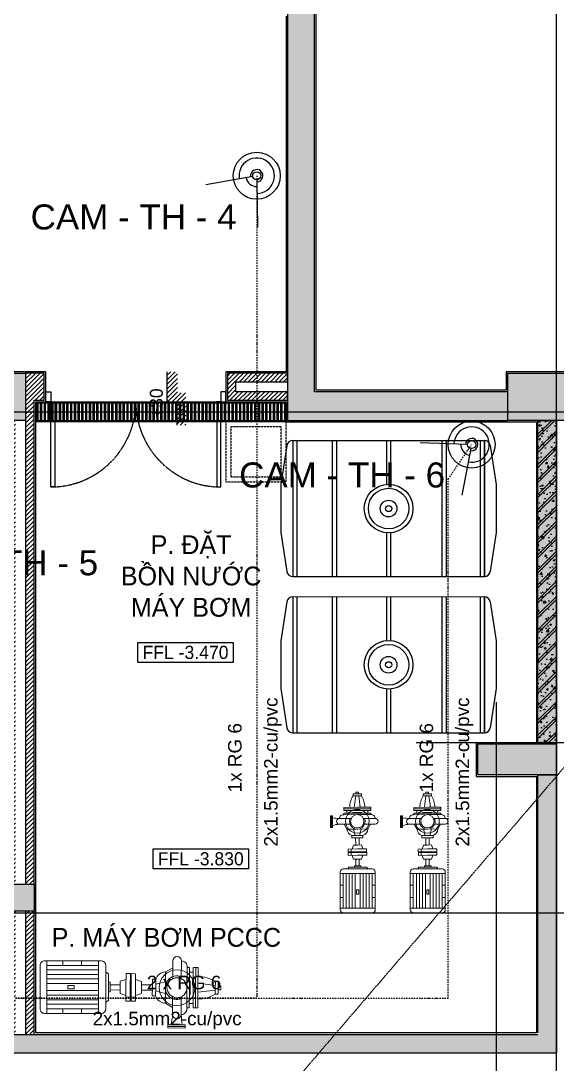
# Model space of a CAD drawing. Header units: inches. Extents: x 1721084 to 1854744, y 225101 to 488646.
# Drawn here: x 1786002 to 1791358, y 393498 to 403914 of the extents above; entities that cross this region are included whole.
import ezdxf
from ezdxf.enums import TextEntityAlignment as Align
from ezdxf.xclip import XClip

# ---------------------------------------------------------------- set-up
doc = ezdxf.new("R2010")
doc.units = ezdxf.units.IN
doc.header["$MEASUREMENT"] = 0
doc.header["$XCLIPFRAME"] = 0
doc.set_wipeout_variables(frame=1)
for name, pattern in [('DASHDOT', [25.399999999999995, 12.7, -6.349999999999998, 0, -6.349999999999998]), ('X-PL-BASE$0$X-GRID-BASE$0$CENTER2', [1.125, 0.75, -0.125, 0.125, -0.125]), ('X-PL-BASE$0$X-PL-BASE$0$DASHED', [0.75, 0.5, -0.25]), ('X-PL-BASE$0$X-PL-BASE$0$DASHEDX2', [1.5, 1, -0.5])]:
    doc.linetypes.add(name, pattern=pattern)
for name, color, linetype in [('A-ANNO-DIM 100', 252, 'Continuous'), ('CAMERA', 2, 'Continuous'), ('DUCT', 11, 'Continuous'), ('TexPCC', 142, 'Continuous'), ('X-PL-BASE$0$I-ANNO-LEVL-PLAN', 250, 'Continuous'), ('X-PL-BASE$0$X-COLUM-BASE$0$A-FLOR-COLS-CONC', 250, 'Continuous'), ('X-PL-BASE$0$X-COLUM-BASE$0$A-FLOR-PATT', 250, 'Continuous'), ('X-PL-BASE$0$X-GRID-BASE$0$A-GRID', 250, 'X-PL-BASE$0$X-GRID-BASE$0$CENTER2'), ('X-PL-BASE$0$X-PL-BASE$0$A-ANNO-COTE', 250, 'Continuous'), ('X-PL-BASE$0$X-PL-BASE$0$A-ANNO-RNAM', 250, 'Continuous'), ('X-PL-BASE$0$X-PL-BASE$0$A-FLOR', 250, 'Continuous'), ('X-PL-BASE$0$X-PL-BASE$0$A-FLOR-COLS-CONC', 250, 'Continuous'), ('X-PL-BASE$0$X-PL-BASE$0$A-FLOR-DOOR', 250, 'Continuous'), ('X-PL-BASE$0$X-PL-BASE$0$A-FLOR-PATT', 250, 'Continuous'), ('X-PL-BASE$0$X-PL-BASE$0$A-FLOR-VOID', 250, 'X-PL-BASE$0$X-PL-BASE$0$DASHEDX2'), ('X-PL-BASE$0$X-PL-BASE$0$A-FLOR-WALL', 250, 'Continuous'), ('X-PL-BASE$0$X-PL-BASE$0$A-FLOR-WALL-FNSH', 250, 'Continuous'), ('X-PL-BASE$0$X-PL-BASE$0$A-FURN-EQPM', 250, 'Continuous'), ('X-PL-BASE$0$X-PL-BASE$0$A-XREF', 250, 'Continuous'), ('X-PL-BASE$0$X-PL-BASE$0$CGXD', 250, 'Continuous'), ('X-PL-BASE$0$X-PL-BASE$0$I-ANNO-LEVL-PLAN', 250, 'Continuous')]:
    doc.layers.add(name, color=color, linetype=linetype)
doc.styles.add('ARIAL', font='arial.ttf')
doc.styles.add('HDUNGARC', font='vn_vni.shx')
doc.styles.add('X-PL-BASE$0$SYMBTEXT', font='VAVON_.TTF')
doc.styles.add('X-PL-BASE$0$X-PL-BASE$0$ARIAL', font='arial.ttf')
doc.styles.add('X-PL-BASE$0$X-PL-BASE$0$HDUNGARC', font='vn_vni.shx')
doc.styles.add('X-PL-BASE$0$X-PL-BASE$0$SYMBTEXT', font='VAVON_.TTF')

# ---------------------------------------------------------------- blocks, each defined once
blk = doc.blocks.new('X-PL-BASE$0$IDEN-ELEV-PLAN')
blk.add_wipeout([(-6.333333333333286, -1.3333333333339823), (-6.333333333333286, 1.333333333332675), (6.333333333333385, 1.3333333333336412), (6.333333333333385, -1.3333333333330302)])
blk.add_lwpolyline([(-6.333333333333285, -1.333333333333981), (-6.333333333333285, 1.333333333332682), (6.33333333333337, 1.333333333333668), (6.33333333333337, -1.333333333333014)], close=True)
at = {"color": 2, "style": 'X-PL-BASE$0$SYMBTEXT'}
blk.add_attdef('EL0.000', text='', height=1.999999999999999, dxfattribs=at).set_placement((2.84e-14, -1.066e-13), align=Align.MIDDLE)
blk = doc.blocks.new('*U88')
h = blk.add_hatch()
h.set_pattern_fill('ANSI31', color=8, scale=0.3, angle=90, style=0)
h.set_pattern_definition([(135, (-7.99988500187328, -2.701742475610145), (-0.6735192090801866, -0.6735192090801864), [])])
h.paths.add_polyline_path([(8.99988500187328, 2.999991874275336), (8.999885001873167, -0.2017450536189642), (2.701737981551444, -0.2017450536190353), (2.701737981551218, -2.70174247561006), (-6.982453504313768, -2.701742475610145), (-6.982453504313768, 0), (0, 0), (0, 3.000001160833078)])
blk.add_lwpolyline([(8.99988500187328, 2.999991874275336), (0, 3.000001160833078), (0, 0), (-6.982453504313768, 0)])
at = {"style": 'X-PL-BASE$0$X-PL-BASE$0$ARIAL', "width": 0.8}
blk.add_attdef('SETDOWN', (0.5, 0.5), '', height=2.5, dxfattribs=at)
blk = doc.blocks.new('X-PL-BASE$0$X-COLUM-BASE')
at = {"layer": 'X-PL-BASE$0$X-COLUM-BASE$0$A-FLOR-PATT'}
h = blk.add_hatch(dxfattribs=at)
h.set_pattern_fill('!BTCT', color=256, scale=25, pattern_type=2)
h.set_pattern_definition([(50, (0, -15), (179.3150456501883, -15.68803374564877), [18.75, -206.25]), (355, (0, -15), (-34.68783340325, 188.0480334250029), [15, -165]), (100.4514, (14.94292, -16.307335), (144.6273454285054, 172.3598855152384), [15.9350475, -175.285528]), (46.18420000000002, (0, 35), (266.8102621564111, -41.37975358225452), [28.125, -309.375]), (96.6356, (22.23418625, 31.55167325), (233.6656763871758, 243.5294677251104), [23.902572, -262.92825]), (351.1842000000001, (0, 35), (233.6654862834068, 243.5296502313311), [22.5, -247.5]), (21, (25, 22.5), (149.2267630296154, -100.6547226663347), [18.75, -206.25]), (326, (25, 22.5), (60.82883298039543, 181.2875112617133), [15, -165]), (71.45140000000002, (37.43555825, 14.1120985), (210.0556571453725, 80.6326241774881), [15.9350475, -175.285528]), (37.50000000000001, (0, -15), (3.039963829322667, 83.22346345782788), [0, -163, 0, -167.5, 0, -165.625]), (7.499999999999999, (0, -15), (65.76738436053715, 98.60292797059006), [0, -95.5, 0, -159.25, 0, -63.125]), (327.5, (-55.75, -15), (133.4556090431022, -5.638717933594937), [0, -62.5, 0, -195, 0, -258.75]), (317.5, (-80.75000000000001, -15), (145.7965423355966, 25.02624558307943), [0, -81.25, 0, -129.5, 0, -183.75]), (45, (0, -15), (-75.13009550107068, 75.13009550107068), []), (45, (0, 15.625), (-75.13009550107068, 75.13009550107068), [])])
h.paths.add_polyline_path([(385.0000000000147, 10964.99999999972), (385.0000000000147, 11334.99999999992), (15.00000000001461, 11334.99999999992), (15.00000000001461, 10964.99999999972)])
h.paths.add_polyline_path([(585.0000000000146, 5464.999999999593), (584.999919626765, 5934.999999999593), (14.99991962676503, 5934.999999999593), (15.00000000001455, 5464.999999999593)])
h.paths.add_polyline_path([(8214.999919626825, 5935.000000001644), (8214.999919626825, 5465.000000001644), (8784.999919626825, 5465.000000001644), (8784.999919626825, 5935.000000001644)])
h.paths.add_polyline_path([(14815.06726828431, -715.0000000004075), (14815.06726828432, -985.0000000001164), (15485.06726828432, -985.0000000000616), (15485.06726828431, -715.0000000003782)])
h.paths.add_polyline_path([(15014.99999999998, 3914.999999999798), (15399.99999999998, 3914.999999999832), (15399.99991962692, 4384.999999999636), (15014.99991962696, 4384.999999999616)])
h.paths.add_polyline_path([(19915.00000000001, 684.9999999998253), (19915.00000000001, 374.633291643343), (20699.99999999997, 374.633291643343), (20699.99999999997, 684.9999999998253)])
h.paths.add_polyline_path([(22516.01960487244, 4384.999999999824), (22513.98039512721, 3914.860741018177), (22883.98039512721, 3914.930370509001), (22886.01960487244, 4385.069629490648)])
h.paths.add_polyline_path([(25115.00174704491, 6115.024596866746), (25685.00174704485, 6115.024596866744), (25685.00174704485, 6585.024596866744), (25115.00174704491, 6585.024596866744)])
h.paths.add_polyline_path([(20784.99997990658, 10115.00000020512), (20785.00002009302, 10785.03046387434), (20215.00002009342, 10785.03046387434), (20214.99997990698, 10115.00000020512)])
h.paths.add_polyline_path([(4264.999919626794, 11634.54807101228), (4264.999919626794, 11215.34552865359), (4734.999919626794, 11215.34552865359), (4734.999919626795, 11634.54807101228)])
h.paths.add_polyline_path([(8414.996436279891, 10964.3381567663), (8784.996436279836, 10964.33815676632), (8784.989308839444, 11384.63675622747), (8414.989308839393, 11384.63675622747)])
h.paths.add_polyline_path([(15014.99999997836, 10524.99999987148), (15585.00000000885, 10524.99999987147), (15584.99999999154, 11094.72734024336), (15014.99999996104, 11094.72734024338)])
h.paths.add_polyline_path([(25115.00174704491, 9915.024596866104), (25685.00174704485, 9915.024596866104), (25685.00174704486, 10385.0245968661), (25115.00174704491, 10385.0245968661)])
h.paths.add_polyline_path([(20214.99997990689, 3914.999999999825), (20784.99997990689, 3914.999999999826), (20785.00002009352, 4384.999999999824), (20215.00002009352, 4384.999999999824)])
h.paths.add_polyline_path([(8415.000000000016, -985.0000000002176), (8785.00000000003, -985.0000000002043), (8785.00000000003, -614.9999999568681), (8415.000000000027, -614.9999999568681)])
h.paths.add_polyline_path([(4264.999919626759, -985.0000000001164), (4734.999919626761, -985.0000000002547), (4735.000000000133, -615.0000000005311), (4265.000000000132, -615.0000000003928)])
at = {"layer": 'X-PL-BASE$0$X-COLUM-BASE$0$A-FLOR-COLS-CONC'}
for points in [[(15014.99991962696, 4384.999999999615), (15399.99991962692, 4384.999999999627), (15399.99999999998, 3914.999999999839), (15014.99999999998, 3914.999999999812)], [(20215.00002009352, 4384.999999999826), (20785.00002009352, 4384.999999999826), (20784.99997990689, 3914.999999999826), (20214.99997990689, 3914.999999999826)], [(19915, 685.0000000000258), (20699.99999918885, 685.0000000000258), (20699.99999918885, 374.633291643343), (19915, 374.633291643343)], [(15485.06726828431, -715.0000000003789), (15485.06726828432, -985.0000000000592), (14815.06726828432, -985.0000000001152), (14815.06726828431, -715.0000000004068)]]:
    blk.add_lwpolyline(points, close=True, dxfattribs=at)
blk = doc.blocks.new('X-PL-BASE$0$X-GRID-BASE')
at = {"layer": 'X-PL-BASE$0$X-GRID-BASE$0$A-GRID', "ltscale": 8}
for p, q in [((20700.00000000004, -5250.000000207478), (20699.99999999994, 15788.19757388748)), ((10900.00000000002, 4000.000000000156), (32399.7823056401, 4000.000000000194)), ((19300.00000000013, 700.0000000000183), (32399.7823056401, 700.0000000000412)), ((-3578.678544014041, -999.999999999818), (32399.7823056401, -999.9999999998143))]:
    blk.add_line(p, q, dxfattribs=at)
blk.add_lwpolyline([(20100.00000000021, 1100.000000000026), (20100.00000000021, -5250.000000207478), (19725.00000000019, -5250.000000207477)], dxfattribs=at)
blk = doc.blocks.new('*U73')
at = {"color": 0}
for points in [[(-1749.999999950407, 0), (-1799.999999950407, 0), (-1799.999999950407, 100.0000005913898), (-1749.999999950407, 100.0000005913898)], [(-50, 0), (0, 0), (0, 100.0000005913898), (-50, 100.0000005913898)]]:
    blk.add_lwpolyline(points, close=True, dxfattribs=at)
for points in [[(-1749.999999950407, 0), (-1709.999999950407, 0), (-1709.999999950407, -850.0000054999252), (-1749.999999950407, -850.0000054999252)], [(-50, 0), (-90, 0), (-90, -850.0000054999252), (-50, -850.0000054999252)]]:
    blk.add_lwpolyline(points, close=True)
at = {"color": 251, "linetype": 'X-PL-BASE$0$X-PL-BASE$0$DASHEDX2'}
for centre, start, end in [((-1750.000010999851, 0), 270, 0), ((-50, 0), 180, 270)]:
    blk.add_arc(centre, 850.0000054999252, start, end, dxfattribs=at)
blk = doc.blocks.new('X-PL-BASE$0$X-PL-BASE$0$MAY BOM')
at = {"linetype": 'Continuous', "lineweight": 0}
for p, q in [((175064.2314791519, 110011.1075650587), (175094.2585773897, 110011.4982432605)), ((175064.3032372147, 110005.5923190786), (175064.2314791519, 110011.1075650587)), ((175094.2944564207, 110008.7406202707), (175064.2673581839, 110008.3499420684)), ((175094.330335452, 110005.9829972809), (175064.3032372147, 110005.5923190786)), ((175094.2585773897, 110011.4982432605), (175094.330335452, 110005.9829972809)), ((175071.4375721189, 109987.8112331306), (175071.840227743, 109956.8635634187)), ((175086.314558378, 109988.0047954315), (175086.7172140019, 109957.0571257205)), ((175202.4837729908, 109980.1564745678), (175203.1482082338, 109942.4102943128)), ((175308.6133260187, 109989.9148727286), (175210.232712393, 109988.1831068544)), ((175214.7345571497, 109988.2623515435), (175215.5378388369, 109942.6283854459)), ((175305.0763030779, 109981.9623816068), (175214.8734035937, 109980.3745657009)), ((175244.6206831357, 109988.7884284927), (175244.7595295797, 109980.9006426505)), ((175276.9725691469, 109981.4676795959), (175276.833722703, 109989.3554654385)), ((175305.7407383207, 109944.2162013518), (175304.9374566349, 109989.8501674494)), ((175317.3043935497, 109944.4197530759), (175316.639958307, 109982.1659333309)), ((175046.690844622, 109975.8762473528), (175042.5583484387, 109975.8224800465)), ((175042.5583484387, 109975.8224800465), (175043.0140543706, 109940.7974217444)), ((175050.8233408048, 109975.9300146586), (175046.690844622, 109975.8762473528)), ((175046.690844622, 109975.8762473528), (175047.1465505539, 109940.8511890493)), ((175050.8233408048, 109975.9300146586), (175051.2790467369, 109940.9049563556)), ((175057.6235103156, 109968.1382340834), (175050.9258523221, 109968.0510918306)), ((175061.6534949819, 109976.0709242167), (175057.5209987988, 109976.0171569109)), ((175057.5209987988, 109976.0171569109), (175057.9767047307, 109940.9920986084)), ((175061.6534949819, 109976.0709242167), (175062.1092009138, 109941.0458659137)), ((175099.1897488158, 109968.6790463588), (175086.4724620837, 109975.8684897435)), ((175099.1897488158, 109968.6790463588), (175099.5429432306, 109941.5329108828)), ((175158.6224044457, 109966.3002133485), (175151.1839113168, 109966.2034321985)), ((175151.1839113168, 109966.2034321985), (175151.4961011247, 109942.2088658534)), ((175158.6224044457, 109966.3002133485), (175158.9345942548, 109942.3056470047)), ((175167.7138960488, 109966.4185014226), (175160.2754029197, 109966.3217202717)), ((175160.2754029197, 109966.3217202717), (175160.5875927278, 109942.3271539266)), ((175167.7138960488, 109966.4185014226), (175168.0260858569, 109942.4239350775)), ((175198.0288060289, 109965.5324125386), (175202.6881772308, 109968.5443884426)), ((175198.0288060289, 109965.5324125386), (175198.4372777879, 109942.3273691478)), ((175305.2151495219, 109974.0745957646), (175215.0122500379, 109972.4867798587)), ((175305.3539959656, 109966.1868099224), (175215.1510964819, 109964.5989940165)), ((175003.4293748087, 109943.7176084633), (175008.1546784328, 109943.7790887005)), ((175003.4740623548, 109940.2829726668), (175003.4293748087, 109943.7176084633)), ((175008.0583797028, 109951.1805034544), (175012.7836833268, 109951.2419836925)), ((175008.1993659789, 109940.3444529025), (175008.0583797028, 109951.1805034544)), ((175012.7836833268, 109951.2419836925), (175012.9246696029, 109940.4059331406)), ((175042.9123679079, 109948.6129318218), (175012.8730345506, 109944.3745466297)), ((175056.6446908578, 109928.7056881905), (175056.3254824738, 109953.2396945728)), ((175099.409806873, 109951.7656253556), (175116.4119913539, 109947.5738946119)), ((175099.8961376458, 109914.3867754078), (175099.5429432306, 109941.5329108828)), ((175122.0840399298, 109956.3685101018), (175116.2985452738, 109956.2932358737)), ((175116.2985452738, 109956.2932358737), (175116.4877212607, 109941.7533769224)), ((175116.6768972488, 109927.2135179717), (175116.4877212607, 109941.7533769224)), ((175122.273215917, 109941.8286511506), (175122.0840399298, 109956.3685101018)), ((175141.0925863397, 109946.5571441183), (175122.2148898447, 109946.3115291594)), ((175122.273215917, 109941.8286511506), (175122.4623919039, 109927.2887921993)), ((175141.0129921836, 109952.6746636474), (175151.3151260598, 109956.1184109793)), ((175141.0129921836, 109952.6746636474), (175141.1509124139, 109942.0742661109)), ((175141.2888326408, 109931.4738685734), (175141.1509124139, 109942.0742661109)), ((175151.2811287349, 109958.7314080478), (175167.811113467, 109958.9464772715)), ((175151.8082909338, 109918.2142995106), (175151.4961011247, 109942.2088658534)), ((175159.2467840629, 109918.3110806605), (175158.9345942548, 109942.3056470047)), ((175160.8997825357, 109918.3325875824), (175160.5875927278, 109942.3271539266)), ((175178.2333543408, 109953.1589323593), (175167.845110792, 109956.3334802034)), ((175168.3382756648, 109918.4293687338), (175168.0260858569, 109942.4239350775)), ((175178.2333543408, 109953.1589323593), (175178.3712745689, 109942.5585348218)), ((175195.2311892738, 109947.2615335978), (175178.3129484971, 109947.0414128307)), ((175178.5091947979, 109931.9581372858), (175178.3712745689, 109942.5585348218)), ((175195.358504297, 109950.6983779975), (175198.289017272, 109950.7499629817)), ((175195.358504297, 109950.6983779975), (175195.5067648129, 109942.2757841636)), ((175195.6550253297, 109933.8531903307), (175195.5067648129, 109942.2757841636)), ((175198.845749548, 109919.1223257578), (175198.4372777879, 109942.3273691478)), ((175203.8126434756, 109904.6641140565), (175203.1482082338, 109942.4102943128)), ((175305.4928424098, 109958.2990240793), (175215.2899429247, 109956.7112081743)), ((175305.6316888538, 109950.4112382376), (175215.4287893698, 109948.8234223317)), ((175216.341120523, 109896.9944193478), (175215.5378388369, 109942.6283854459)), ((175258.0294132568, 109946.1346361319), (175268.7661633338, 109946.3236320809)), ((175258.1264897369, 109940.6197776938), (175258.0294132568, 109946.1346361319)), ((175268.7661633338, 109946.3236320809), (175268.863239813, 109940.8087736427)), ((175305.7407383207, 109944.2162013518), (175306.5440200069, 109898.5822352547)), ((175317.3043935497, 109944.4197530759), (175317.968828793, 109906.6735728196)), ((175003.4740623548, 109940.2829726668), (175003.5187499007, 109936.8483368697)), ((175003.5187499007, 109936.8483368697), (175008.2440535247, 109936.9098171069)), ((175008.1993659789, 109940.3444529025), (175008.3403522538, 109929.5084023516)), ((175008.3403522538, 109929.5084023516), (175013.0656558779, 109929.5698825883)), ((175013.0656558779, 109929.5698825883), (175012.9246696029, 109940.4059331406)), ((175043.1157408339, 109932.9819116647), (175012.9763046548, 109936.4373196516)), ((175043.4697603039, 109905.7723634419), (175043.0140543706, 109940.7974217444)), ((175047.6022564869, 109905.8261307467), (175047.1465505539, 109940.8511890493)), ((175051.7347526697, 109905.8798980525), (175051.2790467369, 109940.9049563556)), ((175058.4324106628, 109905.9670403058), (175057.9767047307, 109940.9920986084)), ((175062.5649068456, 109906.0208076116), (175062.1092009138, 109941.0458659137)), ((175072.6511231929, 109894.5390281918), (175072.2484675697, 109925.4866979046)), ((175087.528109453, 109894.7325904936), (175087.1254538289, 109925.680260206)), ((175099.6760795888, 109931.300196411), (175116.5634511689, 109935.9328592344)), ((175122.4623919039, 109927.2887921993), (175116.6768972488, 109927.2135179717)), ((175141.2092384857, 109937.5913881025), (175122.3315419897, 109937.3457731426)), ((175141.2888326408, 109931.4738685734), (175151.6770761908, 109928.2993207293)), ((175178.5091947979, 109931.9581372858), (175168.2070609229, 109928.5143899535)), ((175195.3478414198, 109938.2957775796), (175178.4296006419, 109938.0756568125)), ((175195.6550253297, 109933.8531903307), (175198.5855383047, 109933.9047753144)), ((175305.8497877878, 109938.0211644656), (175215.6468883029, 109936.4333485596)), ((175305.988634232, 109930.1333786234), (175215.7857347478, 109928.5455627165)), ((175268.863239813, 109940.8087736427), (175258.1264897369, 109940.6197776938)), ((175047.6022564869, 109905.8261307467), (175043.4697603039, 109905.7723634419)), ((175051.7347526697, 109905.8798980525), (175047.6022564869, 109905.8261307467)), ((175058.3298991458, 109913.8459631334), (175051.632241153, 109913.7588208805)), ((175062.5649068456, 109906.0208076116), (175058.4324106628, 109905.9670403058)), ((175099.8961376458, 109914.3867754078), (175087.3702057456, 109906.8688961825)), ((175159.2467840629, 109918.3110806605), (175151.8082909338, 109918.2142995106)), ((175168.3382756648, 109918.4293687338), (175160.8997825357, 109918.3325875824)), ((175198.845749548, 109919.1223257578), (175203.608239238, 109916.2762001817)), ((175306.1274806748, 109922.2455927817), (175215.9245811906, 109920.6577768744)), ((175306.2663271188, 109914.3578069386), (175216.0634276357, 109912.7699910327)), ((175306.4051735639, 109906.4700210959), (175216.2022740788, 109904.8822051895)), ((175246.2272465087, 109897.5204962965), (175246.0884000648, 109905.4082821397)), ((175278.301439632, 109905.9753190846), (175278.4402860757, 109898.0875332424)), ((175310.219889392, 109898.6469405334), (175211.8392757648, 109896.9151746588))]:
    blk.add_line(p, q, dxfattribs=at)
for centre, major_axis, ratio, start_param, end_param in [((174758.1774093928, 109961.6402040467), (-314.3240252362845, -4.154452367506772), 0.9999999997034716, 3.211726834217746, 3.268868685442369), ((175155.5571539328, 109986.0311705646), (-69.2657712823487, -0.8277457442197528), 0.9999999997020806, -0.3031097286024682, -0.0404450473846447), ((175071.832235128, 109977.5352750117), (-10.28253158646621, -0.1435910753042235), 0.9999999997041684, -1.546372406872228, 0.1289196436779521), ((175078.876065248, 109987.9080142806), (-5.19137432481601, -5.328243540748871), 0.9999999999996472, 2.356194490192168, 5.497787143781961), ((175210.3715588358, 109980.2953210109), (-5.479327596445564, -5.675686120544587), 0.9999999999999324, 3.926990816987273, 5.497787143782103), ((175308.752172462, 109982.0270868869), (-5.479327596448774, -5.67568612054791), 0.9999999999996856, 2.356194490192187, 3.926990816987397), ((175043.6309127629, 109903.2381490645), (-57.05599904658369, -0.7298471979590805), 0.9999999997047264, -1.568331082856991, -1.012432401585728), ((175079.4828407849, 109941.271911811), (-30.87532600246471, -0.399236672786738), 0.9999999997042764, -1.57071609184433, 4.712469215335254), ((175079.4828407849, 109941.271911811), (-20.4704982761946, -0.2821191926665242), 0.9999999997042637, 1.169788468158284, 5.111855333922775), ((175098.2751340389, 109949.4063821224), (-19.29261688854121, -0.2589222705067435), 0.9999999997042707, 3.493158659815151, 4.65154798618974), ((175079.4828407858, 109941.2719118119), (-17.36227012439027, -0.246394424543368), 0.9999999997041671, 4.711208681772488, 10.99439398895207), ((175042.6535129208, 109978.3600293234), (-57.05567095122709, -0.7550605550436998), 0.9999999997047992, 1.012428591326929, 1.568327272598156), ((175098.4804096997, 109933.6291198934), (-19.29282260711107, -0.2431110872297442), 0.9999999997042699, 1.63163712280435, 2.790026449178939), ((175072.7782998738, 109904.8217758908), (-10.28260432368935, -0.1382842943004791), 0.99999999970404, -0.1303106219390262, 1.544981428611984), ((175310.081042948, 109906.5347263756), (-5.675686120547907, 5.479327596448768), 0.9999999999996856, 2.356194490192187, 3.926990816987397), ((175080.0896163229, 109894.6358093418), (-5.328243540753249, 5.191374324820278), 0.9999999999999597, 0.7853981633974684, 3.926990816987261), ((175211.7004293206, 109904.8029605009), (-5.675686120544588, 5.479327596445566), 0.999999999999932, 0.7853981633974823, 2.356194490192308)]:
    blk.add_ellipse(centre, major_axis=major_axis, ratio=ratio, start_param=start_param, end_param=end_param, dxfattribs=at)
blk = doc.blocks.new('X-PL-BASE$0$X-PL-BASE$0$Xref mb$0$BN 2000L')
for p, q in [((10316.35976775634, 116784.3851835268), (8956.440839919946, 116784.3851835268)), ((8956.440839919898, 116784.0813231945), (8956.706113139746, 114872.589282633)), ((10316.45729929689, 116784.3035075595), (10316.72257251674, 114872.811466998)), ((10316.46395007564, 116743.8931429654), (8956.449953938623, 116743.8931429654)), ((10316.46395007564, 116743.8931429654), (8956.449953938623, 116743.8931429654)), ((10316.52193810427, 116390.7621733865), (8956.431742999517, 116390.7621733865)), ((10316.52860232534, 116350.270132825), (8956.440857018199, 116350.270132825)), ((10316.52860232534, 116350.270132825), (8956.440857018199, 116350.270132825)), ((9394.148232474952, 115848.5813231945), (8956.431742999517, 115848.5813231945)), ((10316.58661868848, 115848.5813231945), (9878.362623880937, 115848.5813231945)), ((9394.148232474952, 115808.089282633), (8956.440857018199, 115808.089282633)), ((10316.59328290955, 115808.089282633), (9878.362623880937, 115808.089282633)), ((10316.52193810427, 115255.0241125443), (8956.431742999517, 115255.0241125443)), ((10316.52860232534, 115295.5161531057), (8956.440857018199, 115295.5161531057)), ((10316.52860232534, 115295.5161531057), (8956.440857018199, 115295.5161531057)), ((10316.36892394418, 114913.0813231944), (8956.352480480218, 114913.0813231944)), ((10316.36892394418, 114913.0813231944), (8956.352480480218, 114913.0813231944)), ((10316.46395007564, 114912.7774628621), (8956.449953938623, 114912.7774628621)), ((10316.46395007564, 114912.7774628621), (8956.449953938623, 114912.7774628621)), ((10316.35976775634, 114872.2854223007), (8956.440839919946, 114872.2854223007)), ((10316.3598099255, 114872.589282633), (8956.706113139746, 114872.589282633))]:
    blk.add_line(p, q)
for points in [[(10264.87718751303, 116843.3702781572), (9874.651381173868, 116903.5979700533), (9398.274433566572, 116903.7051938024), (9008.0486272273, 116843.3702781572)], [(10264.87718751303, 114813.3003276702), (9874.651381173868, 114753.0726357742), (9398.274433566572, 114752.9654120251), (9008.0486272273, 114813.3003276702)]]:
    blk.add_lwpolyline(points)
for radius in [242.9522495231838, 202.4602079359865, 83.36596801742613, 30.69270843380811]:
    blk.add_circle((9636.255428177945, 115828.3353029137), radius)
for centre, start, end in [((9016.113165434996, 116784.3717805582), 97.78355511296488, 179.9871037673074), ((10256.81264930544, 116784.3717805582), 0.0128962326927282, 82.21644488699648), ((9016.113165434996, 114872.2988252693), 180.0128962326926, 262.216444887075), ((10256.81264930544, 114872.2988252693), 277.7835551129629, 359.9871037673072)]:
    blk.add_arc(centre, 59.54711995928015, start, end)
blk = doc.blocks.new('X-PL-BASE$0$X-PL-BASE$0$IDEN-ELEV-PLAN')
blk.add_wipeout([(-6.333333333333286, -1.3333333333339823), (-6.333333333333286, 1.333333333332675), (6.333333333333385, 1.3333333333336412), (6.333333333333385, -1.3333333333330302)])
blk.add_lwpolyline([(-6.333333333333285, -1.333333333333981), (-6.333333333333285, 1.333333333332682), (6.33333333333337, 1.333333333333668), (6.33333333333337, -1.333333333333014)], close=True)
at = {"color": 2, "style": 'X-PL-BASE$0$X-PL-BASE$0$SYMBTEXT'}
blk.add_attdef('EL0.000', text='', height=1.999999999999999, dxfattribs=at).set_placement((2.84e-14, -1.066e-13), align=Align.MIDDLE)
blk = doc.blocks.new('X-PL-BASE')
at = {"layer": 'X-PL-BASE$0$X-PL-BASE$0$A-FLOR'}
h = blk.add_hatch(dxfattribs=at)
h.set_pattern_fill('ANSI32', color=250, scale=100, angle=45)
h.set_pattern_definition([(90, (0, 0), (-37.5, 7.1e-15), []), (90, (12.4999999790246, 12.4999999790246), (-37.5, 7.1e-15), [])])
h.paths.add_polyline_path([(15509.99999999988, 4089.999999999629), (17990.00000000017, 4089.999999999629), (17990.00000000017, 3909.999999999826), (15509.99999999988, 3909.999999999826)])
at = {"layer": 'X-PL-BASE$0$X-PL-BASE$0$A-FLOR-PATT'}
h = blk.add_hatch(dxfattribs=at)
h.set_pattern_fill('!BTCT', color=250, scale=25, pattern_type=2)
h.set_pattern_definition([(50, (0, 0), (179.3150456501883, -15.68803374564877), [18.75, -206.25]), (355, (0, 0), (-34.68783340325, 188.0480334250029), [15, -165]), (100.4514, (14.94292, -1.307334999999999), (144.6273454285054, 172.3598855152384), [15.9350475, -175.285528]), (46.18420000000002, (0, 50), (266.8102621564111, -41.37975358225452), [28.125, -309.375]), (96.6356, (22.23418625, 46.55167324999999), (233.6656763871758, 243.5294677251104), [23.902572, -262.92825]), (351.1842000000001, (0, 50), (233.6654862834068, 243.5296502313311), [22.5, -247.5]), (21, (25, 37.5), (149.2267630296154, -100.6547226663347), [18.75, -206.25]), (326, (25, 37.5), (60.82883298039543, 181.2875112617133), [15, -165]), (71.45140000000002, (37.43555825, 29.1120985), (210.0556571453725, 80.6326241774881), [15.9350475, -175.285528]), (37.50000000000001, (0, 0), (3.039963829322667, 83.22346345782788), [0, -163, 0, -167.5, 0, -165.625]), (7.499999999999999, (0, 0), (65.76738436053715, 98.60292797059006), [0, -95.5, 0, -159.25, 0, -63.125]), (327.5, (-55.75, 0), (133.4556090431022, -5.638717933594937), [0, -62.5, 0, -195, 0, -258.75]), (317.5, (-80.75000000000001, 0), (145.7965423355966, 25.02624558307943), [0, -81.25, 0, -129.5, 0, -183.75]), (45, (0, 0), (-75.13009550107068, 75.13009550107068), []), (45, (0, 30.625), (-75.13009550107068, 75.13009550107068), [])])
h.paths.add_polyline_path([(31299.4674331219, 9325.873454918243), (31299.4674331219, 11425.36528891014), (-1952.551098114065, 13387.66997175579), (-2182.536130408709, -2399.999999938292), (20699.99999999997, -2399.999999938295), (20699.99999999997, 374.6332916433439), (20514.99999999997, 374.633291643343), (20514.99999999997, -2214.999999938293), (-1979.819944848707, -2214.999999938292), (-1755.39901781148, 13190.71356087364), (18014.99999999963, 12024.00103369474), (18014.99999999969, 11907.8935208334), (18284.99999999963, 11907.8935208334), (25315.00000005006, 11493.03143035474), (25315.00000005006, 10385.0245968661), (25585.00000005004, 10385.0245968661), (25585.00000005004, 11477.09789345169), (31014.46743312191, 11156.68819082667), (31014.46743312191, 9431.470602636682), (27830.7890241758, 5725.000000000164), (25585.00000005004, 5725.000000000164), (25585.00000005004, 6115.024596866744), (25315.00000005005, 6115.024596866744), (25315.00000005005, 4199.999999999879), (22885.00000060804, 4200.087380677866), (22884.99999490906, 3914.860741018177), (25585.00000005004, 3914.860741018177), (25585.00000005004, 5440.000000000165), (27961.69067872937, 5440.000000000165)])
h.paths.add_polyline_path([(25585.00000005004, 9915.024596866104), (25315.00000005005, 9915.024596866104), (25315.00000005005, 6585.024596866744), (25585.00000005004, 6585.024596866744)], flags=17)
h.paths.add_polyline_path([(18284.99999999981, 7985.000000064504), (18284.99999999981, 11908.82442799646), (18014.99999999982, 11906.96261367034), (18014.99999999982, 7713.13818573838), (18014.99999999991, 7715.000000064304), (18015.00000000016, 3914.999999999826), (20214.99999572503, 3914.999811892192), (20214.99999572503, 4199.999999999827), (18285.00000000014, 4199.999999999879)], flags=17)
h.paths.add_polyline_path([(22514.99999999983, 4199.999999999879), (20784.99999209113, 4199.999991449533), (20784.99999209113, 3914.999999999879), (22514.99999999983, 3914.999999999879)], flags=17)
h.paths.add_polyline_path([(20699.99999999996, 3914.999999999879), (20514.99999999996, 3914.999999999825), (20514.99999999996, 684.9999999998253), (20699.99999999997, 685.0000000000252)], flags=17)
h = blk.add_hatch(dxfattribs=at)
h.set_pattern_fill('ANSI31', color=250, scale=250)
h.set_pattern_definition([(45, (0, -2.388635983309598), (-22.09708691207961, 22.09708691207961), [])])
h.paths.add_polyline_path([(8615.000000000013, 97.61138228479155), (8999.999819624552, 97.61138228479177), (8999.9997551485, -87.37153804539001), (9084.999763126109, -87.37153804539004), (9084.999849129998, 182.6113822847917), (8415.000000000035, 182.6113822847918), (8415.000000000035, -617.3886359835137), (8615.00000000002, -617.3886359835137)])
h.paths.add_polyline_path([(9084.999476422976, -987.3883554903628), (9084.999562437666, -717.37153804539), (8999.99953556114, -717.37153804539), (8999.999505929316, -802.3857675294478), (8785.000000000016, -802.3792216230821), (8785.000000014843, -987.3792216624788)])
h.paths.add_polyline_path([(8785.000000026419, -987.388635983515), (8715.00000000728, -987.388635983515), (8715.000000008278, -2217.388635921603), (8785.000000027414, -2217.388635921603)])
h.paths.add_polyline_path([(13415.00000000029, 15.00000000001455), (13307.50000000034, 14.99999999998806), (13200.00000000018, 2.035562829405535e-10), (13200.00000000018, 15.00000000001456), (13115.00000000018, 15.00000000001454), (13100.00000000034, 1.455191522836685e-11), (13585.0000000002, 14.99999999998784), (13585.0000000002, 12.61136401667824), (13415.00000000029, 12.61136401670495)])
h.paths.add_polyline_path([(11285.00000000021, 12.61136401670504), (11215.00000000023, 12.61136401670597), (11215.00000000023, -787.3886359216048), (11285.00000001899, -787.3886359216048)])
h.paths.add_polyline_path([(11285.00000001901, -1717.388635921605), (11214.99999999987, -1717.388635921605), (11215.00000000083, -2217.388635921603), (11285.00000001997, -2217.388635921603)])
h.paths.add_polyline_path([(15399.99995981345, 3912.611366581621), (15399.99999999989, 3912.611364020458), (15399.99999999988, -717.3886359834319), (15485.00000000006, -717.3886359834191), (15484.99999999998, 4112.611364019729), (15584.99999999998, 4112.611364019738), (15584.99999999993, 4382.611364016319), (15399.99995981345, 4382.611364016319)])
h.paths.add_polyline_path([(15485.00000000006, -987.3886359833867), (15399.99999999989, -987.38863598339), (15399.99999999989, -2217.388635921603), (15485.00000000006, -2217.388635921603)])
h.paths.add_polyline_path([(15299.99999999989, -987.3886359833932), (15215.00000000006, -987.3886359833963), (15215.00000000011, -2217.388635921603), (15299.99999999989, -2217.388635921603)])
h.paths.add_polyline_path([(13585.00000000024, 182.6113640167049), (13585.00000000024, 12.61136401689398), (15215.00000000002, 12.61136401689725), (15215.00000000003, -717.3886359834603), (15299.99999999988, -717.3886359834603), (15299.99999999989, 3912.611364016527), (15215.00000000006, 3912.611364016523), (15214.99999999996, 2082.61136401637), (14615.00000000005, 2082.611364016369), (14615.00000000004, 2012.61136401637), (15214.99999999996, 2012.61136401637), (15215.00000000002, 182.6113640167081)])
h = blk.add_hatch(dxfattribs=at)
h.set_pattern_fill('ANSI31', color=250, scale=250)
h.set_pattern_definition([(45, (0, 0), (-22.09708691207961, 22.09708691207961), [])])
h.paths.add_polyline_path([(18015.00000000012, 4199.999999999628), (17500.00000000006, 4199.999999999628), (17500.00000000006, 4299.999999999432), (18015.00000000011, 4299.999999999432), (18015.00000000011, 4384.999999999621), (17415.00000000006, 4384.999999999621), (17415.00000000004, 4114.999999999439), (18015.00000000013, 4114.999999999439)])
h = blk.add_hatch(dxfattribs=at)
h.set_pattern_fill('!BTCT', color=250, scale=25, pattern_type=2)
h.set_pattern_definition([(50, (20504.34521583432, 670.0000035516653), (179.3150456501883, -15.68803374564877), [18.75, -206.25]), (355, (20504.34521583432, 670.0000035516653), (-34.68783340325, 188.0480334250029), [15, -165]), (100.4514, (20519.28813583432, 668.692668551666), (144.6273454285054, 172.3598855152384), [15.9350475, -175.285528]), (46.18420000000002, (20504.34521583432, 720.0000035516651), (266.8102621564111, -41.37975358225452), [28.12499999999999, -309.3749999999998]), (96.6356, (20526.57940208432, 716.5516768016654), (233.6656763871758, 243.5294677251104), [23.902572, -262.92825]), (351.1842000000001, (20504.34521583432, 720.0000035516651), (233.6654862834068, 243.5296502313311), [22.5, -247.5]), (21, (20529.34521583432, 707.5000035516651), (149.2267630296154, -100.6547226663347), [18.75, -206.25]), (326, (20529.34521583432, 707.5000035516651), (60.82883298039543, 181.2875112617133), [15, -165]), (71.45140000000002, (20541.78077408432, 699.1121020516651), (210.0556571453725, 80.6326241774881), [15.9350475, -175.285528]), (37.50000000000001, (20504.34521583432, 670.0000035516653), (3.039963829322667, 83.22346345782788), [0, -163, 0, -167.5, 0, -165.625]), (7.499999999999999, (20504.34521583432, 670.0000035516653), (65.76738436053715, 98.60292797059006), [0, -95.5, 0, -159.25, 0, -63.125]), (327.5, (20448.59521583432, 670.0000035516653), (133.4556090431022, -5.638717933594937), [0, -62.5, 0, -195, 0, -258.75]), (317.5, (20423.59521583432, 670.0000035516653), (145.7965423355966, 25.02624558307943), [0, -81.25, 0, -129.5, 0, -183.75]), (45, (20504.34521583432, 670.0000035516653), (-75.13009550107068, 75.13009550107068), []), (45, (20504.34521583432, 700.6250035516655), (-75.13009550107068, 75.13009550107068), [])])
h.paths.add_polyline_path([(20515.04950636665, 3914.999999999626), (20514.95049363326, 685.0000035514621), (20699.95049363327, 685.0000035514607), (20700.04950636666, 3914.999999999623)])
at = {"layer": 'X-PL-BASE$0$X-PL-BASE$0$A-FLOR'}
for points in [[(15499.99999999988, 4099.999999999629), (18000.00000000017, 4099.999999999629), (18000.00000000017, 3899.999999999825), (15499.99999999988, 3899.999999999825)], [(15509.99999999988, 4089.999999999629), (17990.00000000017, 4089.999999999629), (17990.00000000017, 3909.999999999826), (15509.99999999988, 3909.999999999826)]]:
    blk.add_lwpolyline(points, close=True, dxfattribs=at)
blk.add_lwpolyline([(15600.00000000006, 4099.999999999433), (17400.00000000006, 4099.999999999433)], dxfattribs=at)
at = {"layer": 'X-PL-BASE$0$X-PL-BASE$0$A-FLOR-COLS-CONC'}
for points in [[(-1755.39901781148, 13190.71356087364), (18014.99999999963, 12024.00103369474), (18015.00000000016, 3914.999999999826), (20214.99999572503, 3914.999811892192), (20214.99999572503, 4199.999999999827), (18285.00000000014, 4199.999999999879), (18284.99999999963, 11907.8935208334)], [(20514.99999999997, -2199.999999938293), (20514.99999999997, 374.633291643343), (20699.99999999997, 374.633291643343), (20699.99999999997, -2399.999999938293)], [(-1979.819944848707, -2214.999999938293), (20514.99999999997, -2214.999999938293)], [(-2182.536130408708, -2399.999999938293), (20699.99999999997, -2399.999999938293)]]:
    blk.add_lwpolyline(points, dxfattribs=at)
blk.add_lwpolyline([(20699.99999999996, 3914.999999999879), (20699.99999999997, 685.0000000000258), (20514.99999999996, 684.9999999998253), (20514.99999999996, 3914.999999999825)], close=True, dxfattribs=at)
at = {"layer": 'X-PL-BASE$0$X-PL-BASE$0$A-FLOR-VOID', "color": 106, "linetype": 'X-PL-BASE$0$X-PL-BASE$0$DASHEDX2', "ltscale": 2}
for points in [[(18000.00000000017, 3899.999999999825), (17400.00000000017, 3899.999999999825), (17400.00000000017, 3299.999999999825), (18000.00000000017, 3299.999999999825)], [(17950.00000000016, 3849.999999999825), (17450.00000000016, 3849.999999999825), (17450.00000000016, 3349.999999999826), (17950.00000000016, 3349.999999999826)]]:
    blk.add_lwpolyline(points, close=True, dxfattribs=at)
at = {"layer": 'X-PL-BASE$0$X-PL-BASE$0$A-FLOR-WALL'}
for points in [[(15399.99999999989, -715.0000000001222), (15485.00000000006, -715.0000000001093), (15484.99999999998, 4115.000000003038), (15584.99999999998, 4115.000000003049), (15584.99999999993, 4384.999999999627), (15399.99991962692, 4384.999999999627)], [(15399.99995981345, 4385.000002564718), (15399.99995981345, 3915.000002564929), (15399.99999999982, 3915.000000003772)], [(18015.00000000011, 4199.999999999628), (17500.00000000006, 4199.999999999628), (17500.00000000006, 4299.999999999432), (18015.00000000013, 4299.999999999432), (18015.00000000013, 4384.999999999621), (17415.00000000006, 4384.999999999621), (17415.00000000006, 4114.999999999439), (18015.00000000011, 4114.999999999439), (18015.00000000011, 4199.999999999628)], [(15399.99999999989, 3914.999999999836), (15399.99999999989, -715.0000000001511)], [(15399.99999999989, -715.0000000001507), (15485.00000000006, -715.0000000001507)], [(15399.99999999989, -985.0000000000803), (15399.99999999989, -2214.999999938294), (15485.00000000006, -2214.999999938294), (15485.00000000005, -985.0000000000773), (15399.99999999989, -985.0000000000804)], [(15399.99999999989, -2214.999999938293), (15485.00000000006, -2214.999999938294)]]:
    blk.add_lwpolyline(points, dxfattribs=at)
at = {"layer": 'X-PL-BASE$0$X-PL-BASE$0$A-FLOR-WALL-FNSH'}
blk.add_line((19900.00000000001, 699.9999999998253), (20499.99999999996, 699.9999999998257), dxfattribs=at)
for points in [[(25100.00174704491, 6100.024596866744), (25300.00000005005, 6100.024596866744), (25300.00000005005, 4215.000498390858), (22899.99999976021, 4215.086882666775), (22899.98400116361, 4400.044220094422), (22499.99199785686, 4400.044222153398), (22500.00800214279, 4214.999999999879), (20799.99998332703, 4214.999992732084), (20800.00004360698, 4399.999992732032), (20200.0000393318, 4400.000007267618), (20199.99997905185, 4215.000007267669), (18300.00000000014, 4214.999999999879), (18299.99999999963, 11891.98222794505), (25300.00000005006, 11478.89053045561)], [(17999.99999999983, 7950.000000064346), (18000.00000000012, 4399.999999999433), (17400.00000000006, 4399.999999999433), (17400.00000000006, 4099.999999999629), (18000.00000000014, 4099.999999999629), (18000.00000000017, 3899.999999999825), (20499.99999999996, 3899.999999999824), (20499.99999999996, 699.9999999998257)], [(19900.00000000001, 699.9999999998253), (19900.00000000001, 359.633291643343), (20499.99999999997, 359.633291643343), (20499.99999999997, -2199.999999938299), (15499.99999999996, -2199.999999938298), (15499.99999999988, 4099.999999999629), (15599.99999999998, 4100.000000003048), (15599.99999999993, 4399.999999999628), (15399.99999999986, 4399.999999999628), (15400, 4399.999999999628), (14999.99999999999, 4399.999999999478), (14999.99999999997, 3899.999999996209), (15200.00000000005, 3899.999999996209), (15199.99999999996, 2099.999999999678)]]:
    blk.add_lwpolyline(points, dxfattribs=at)
at = {"layer": 'X-PL-BASE$0$X-PL-BASE$0$CGXD', "linetype": 'X-PL-BASE$0$X-PL-BASE$0$DASHED', "ltscale": 7}
blk.add_line((17815.24017990087, -2999.999999808464), (32079.0990288048, 13610.71750521075), dxfattribs=at)
at = {"layer": 'X-PL-BASE$0$X-PL-BASE$0$A-ANNO-COTE'}
ref = blk.add_blockref('*U88', (16909.30808989294, 4100.000103184767), dxfattribs=dict(at, xscale=33.33333333333334, yscale=33.33333333333334, zscale=33.33333333333334, rotation=90.00000000000001))
ref.add_attrib('SETDOWN', '+30', dxfattribs={"layer": '0', "height": 130, "rotation": 90, "style": 'X-PL-BASE$0$X-PL-BASE$0$HDUNGARC'}).set_placement((16809.3080511985, 3938.76938110344), align=Align.BOTTOM_LEFT)
at = {"layer": 'X-PL-BASE$0$X-PL-BASE$0$A-FLOR-DOOR'}
blk.add_blockref('*U73', (17399.99999995046, 4099.999999999433), dxfattribs=at)
at = {"layer": 'X-PL-BASE$0$X-PL-BASE$0$A-FURN-EQPM', "linetype": 'X-PL-BASE$0$X-PL-BASE$0$DASHEDX2', "rotation": 90}
for p in [(134853.0189435268, -6601.67268079566), (134853.0189435268, -8161.758427347819)]:
    blk.add_blockref('X-PL-BASE$0$X-PL-BASE$0$Xref mb$0$BN 2000L', p, dxfattribs=at)
at = {"layer": 'X-PL-BASE$0$X-PL-BASE$0$A-FURN-EQPM', "linetype": 'X-PL-BASE$0$X-PL-BASE$0$DASHEDX2'}
for p, xscale, yscale, zscale, rotation in [((428376.1595406375, 678528.9445278341), -3.834268833131547, 3.834268833131548, 3.834268833131548, 91.00845711165019), ((429076.1595406375, 678528.9445278341), -3.834268833131547, 3.834268833131548, 3.834268833131548, 91.00845711165019), ((1034836.705993302, 612747.3386569362), 5.751403249697328, 5.751403249697328, 5.751403249697328, 178.9915428883499)]:
    blk.add_blockref('X-PL-BASE$0$X-PL-BASE$0$MAY BOM', p, dxfattribs=dict(at, xscale=xscale, yscale=yscale, zscale=zscale, rotation=rotation))
at = {"layer": 'X-PL-BASE$0$X-PL-BASE$0$A-XREF', "color": 250}
blk.add_blockref('X-PL-BASE$0$X-GRID-BASE', (0, 0), dxfattribs=at)
at = {"layer": 'X-PL-BASE$0$X-PL-BASE$0$A-XREF'}
blk.add_blockref('X-PL-BASE$0$X-COLUM-BASE', (0, 0), dxfattribs=at)
at = {"layer": 'X-PL-BASE$0$X-PL-BASE$0$A-ANNO-RNAM', "char_height": 187.5, "width": 3663.529408490572, "attachment_point": 5, "style": 'X-PL-BASE$0$X-PL-BASE$0$SYMBTEXT'}
for s, insert in [('P. ÑAËT\\PBOÀN NÖÔÙC \\PMAÙY BÔM', (17052.31092308809, 2359.878204414053)), ('P. MAÙY BÔM PCCC', (16804.99796786171, -1247.895102925817))]:
    blk.add_mtext(s, dxfattribs=dict(at, insert=insert))
at = {"layer": 'X-PL-BASE$0$I-ANNO-LEVL-PLAN'}
ref = blk.add_blockref('X-PL-BASE$0$IDEN-ELEV-PLAN', (17148.79339387282, -462.0000000001016), dxfattribs=dict(at, xscale=75, yscale=75, zscale=75))
ref.add_attrib('EL 000.00', 'FFL -3.830', dxfattribs={"layer": '0', "height": 131.25, "style": 'X-PL-BASE$0$SYMBTEXT'}).set_placement((17148.79339387282, -462.0000000001016), align=Align.MIDDLE)
at = {"layer": 'X-PL-BASE$0$X-PL-BASE$0$I-ANNO-LEVL-PLAN'}
ref = blk.add_blockref('X-PL-BASE$0$X-PL-BASE$0$IDEN-ELEV-PLAN', (16996.29896112888, 1598.48401237283), dxfattribs=dict(at, xscale=75, yscale=75, zscale=75))
ref.add_attrib('EL 000.00', 'FFL -3.470', dxfattribs={"layer": '0', "height": 131.25, "style": 'X-PL-BASE$0$X-PL-BASE$0$SYMBTEXT'}).set_placement((16996.29896112888, 1598.48401237283), align=Align.MIDDLE)
blk = doc.blocks.new('C3')
at = {"layer": 'CAMERA', "color": 142}
for p, q in [((229715.5539634958, 35030.81197057175), (229173.6742924595, 34396.03102770127)), ((229807.4707588405, 35030.81197057172), (230349.3504298771, 34396.03102770148))]:
    blk.add_line(p, q, dxfattribs=at)
at = {"layer": 'CAMERA'}
blk.add_circle((229761.5123611682, 35084.64959646283), 412.1698115390026, dxfattribs=at)
at = {"layer": 'CAMERA', "color": 142}
blk.add_circle((229761.5123611682, 35084.64959646282), 70.78604578723753, dxfattribs=at)
at = {"layer": 'CAMERA', "color": 252}
for centre, radius, start, end in [((229761.5123611682, 35084.64959646283), 310.2277270251499, 310.4856721771867, 229.5143278228133), ((229761.5123611682, 35084.64959646282), 108.6542135993546, 310.4856721771623, 229.5143278227866), ((229761.5123611682, 35084.64959646282), 190.3964792308931, 229.5143278228009, 310.4856721771867)]:
    blk.add_arc(centre, radius, start, end, dxfattribs=at)

msp = doc.modelspace()

# ---------------------------------------------------------------- block references
ref = msp.add_blockref('X-PL-BASE', (1770650.38168202, 396010.5894645699))
XClip(ref).set_block_clipping_path([(-4378.678544014081, -12850.40767212701), (34696.321455986006, 17749.59232787299)])

# ---------------------------------------------------------------- next in the draw order: linework, layer by layer
at = {"layer": 'DUCT', "linetype": 'DASHDOT'}
msp.add_lwpolyline([(1788357.716286642, 402367.7661430377), (1788357.716286642, 394156.1396943049), (1785950.381682019, 394156.1396943049), (1785950.381682019, 394156.1396943049), (1790270.5, 394156.1396943049), (1790270.5, 399339.5), (1790504.087697593, 399683.72558086)], dxfattribs=at)

# ---------------------------------------------------------------- next in the draw order: block references
at = {"layer": 'CAMERA', "xscale": 0.5686827130460487, "yscale": 0.5686827130460487, "zscale": 0.5686827130460487}
for p, rotation in [((1674857.113196542, 470103.268287314), 320.4898484094361), ((1693651.578957382, 489628.57925955), 308.4357826825901)]:
    msp.add_blockref('C3', p, dxfattribs=dict(at, rotation=rotation))

# ---------------------------------------------------------------- next in the draw order: texts
at = {"layer": 'A-ANNO-DIM 100', "color": 3, "char_height": 135, "attachment_point": 7, "style": 'HDUNGARC'}
for s, insert, rotation in [('\\A1;{\\fArial|b0|i0|c0|p34;2x1.5mm2-cu/pvc}', (1788607.450247736, 395670.6336303905), 90.03081909004551), ('\\A1;{\\fArial|b0|i0|c0|p34;2x1.5mm2-cu/pvc}', (1790520.233961094, 395670.6336303905), 90.03081909004551), ('\\A1;{\\fArial|b0|i0|c0|p34;1x RG 6}', (1788208.950247736, 396211.539616253), 90.03081909004551), ('\\A1;{\\fArial|b0|i0|c0|p34;1x RG 6}', (1790121.733961094, 396211.539616253), 90.03081909004551), ('\\A1;{\\fArial|b0|i0|c0|p34;2 x RG 6}', (1787260.101665595, 394243.6237192119), 0.030819090045521587), ('\\A1;{\\fArial|b0|i0|c0|p34;2x1.5mm2-cu/pvc}', (1786719.195679733, 393845.1237192119), 0.030819090045521587)]:
    msp.add_mtext(s, dxfattribs=dict(at, insert=insert, rotation=rotation))
at = {"layer": 'TexPCC', "color": 7, "style": 'ARIAL'}
for s, p in [('CAM - TH - 4', (1786099.977415473, 401831.1722851628)), ('CAM - TH - 6', (1788182.490203155, 399255.2321993327)), ('CAM - TH - 5', (1784717.731863533, 398378.7126439437))]:
    msp.add_text(s, height=250, dxfattribs=at).set_placement(p)

doc.saveas('drawing.dxf')
